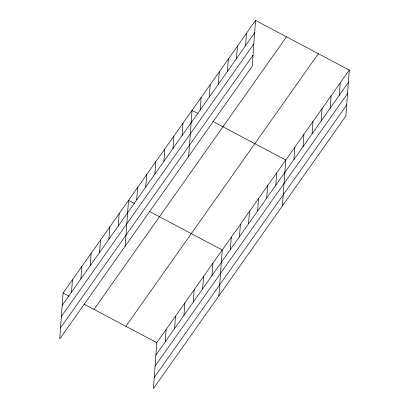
<?xml version="1.0" encoding="UTF-8"?>
<svg xmlns="http://www.w3.org/2000/svg" width="409" height="409" viewBox="0 0 409 409"><rect width="100%" height="100%" fill="white"/><g stroke="black" fill="none" stroke-linecap="round" stroke-linejoin="round"><path stroke-width="0.61" d="M255.564 20.45L63.093 293.028L59.724 338.913L252.189 66.335L255.564 20.45L349.276 70.087L345.907 115.972L153.436 388.55L156.811 342.665L349.276 70.087M71.534 292.154L72.444 279.792M80.885 278.912L81.79 266.55M90.231 265.676L91.141 253.309M99.581 252.435L100.486 240.073M108.927 239.193L109.837 226.831M118.278 225.957L119.183 213.59M125.164 246.238L128.533 200.354L134.607 203.57M136.698 199.868L137.608 187.501M145.773 187.015L146.683 174.653M154.847 174.168L155.752 161.8M163.917 161.315L164.827 148.953M172.992 148.467L173.902 136.1M165.251 341.786L166.156 329.424M182.066 135.614L182.976 123.252M174.597 328.55L175.507 316.188M188.677 156.284L192.046 110.399L198.12 113.62M183.948 315.308L184.853 302.946M200.211 109.914L201.121 97.552M193.293 302.072L194.203 289.705M209.285 97.066L210.195 84.699M202.644 288.831L203.549 276.469M218.36 84.213L219.27 71.851M211.99 275.589L212.9 263.227M227.435 71.365L228.34 58.998M218.876 295.871L222.245 249.986L149.52 211.468M236.504 58.513L237.414 46.151M230.41 249.5L231.32 237.138M245.579 45.665L246.489 33.298M239.485 236.653L240.395 224.285M248.56 223.8L249.47 211.438M257.634 210.952L258.539 198.585M266.704 198.099L267.614 185.737M275.778 185.251L276.689 172.884M282.389 205.921L285.763 160.037L213.033 121.514M293.928 159.551L294.833 147.184M302.997 146.698L303.907 134.336M312.072 133.85L312.982 121.488M321.147 120.998L322.057 108.636M330.221 108.15L331.126 95.788M339.291 95.297L340.201 82.935M62.188 305.395L254.654 32.812M61.376 316.454L253.841 43.875M60.537 327.854L253.002 55.271M94.019 309.409L286.489 36.83M125.885 326.285L318.35 53.707M155.901 355.027L348.366 82.449M155.088 366.091L347.553 93.513M154.249 377.487L346.72 104.908M63.093 293.028L69.167 296.249M84.08 304.143L156.811 342.665"/></g></svg>
